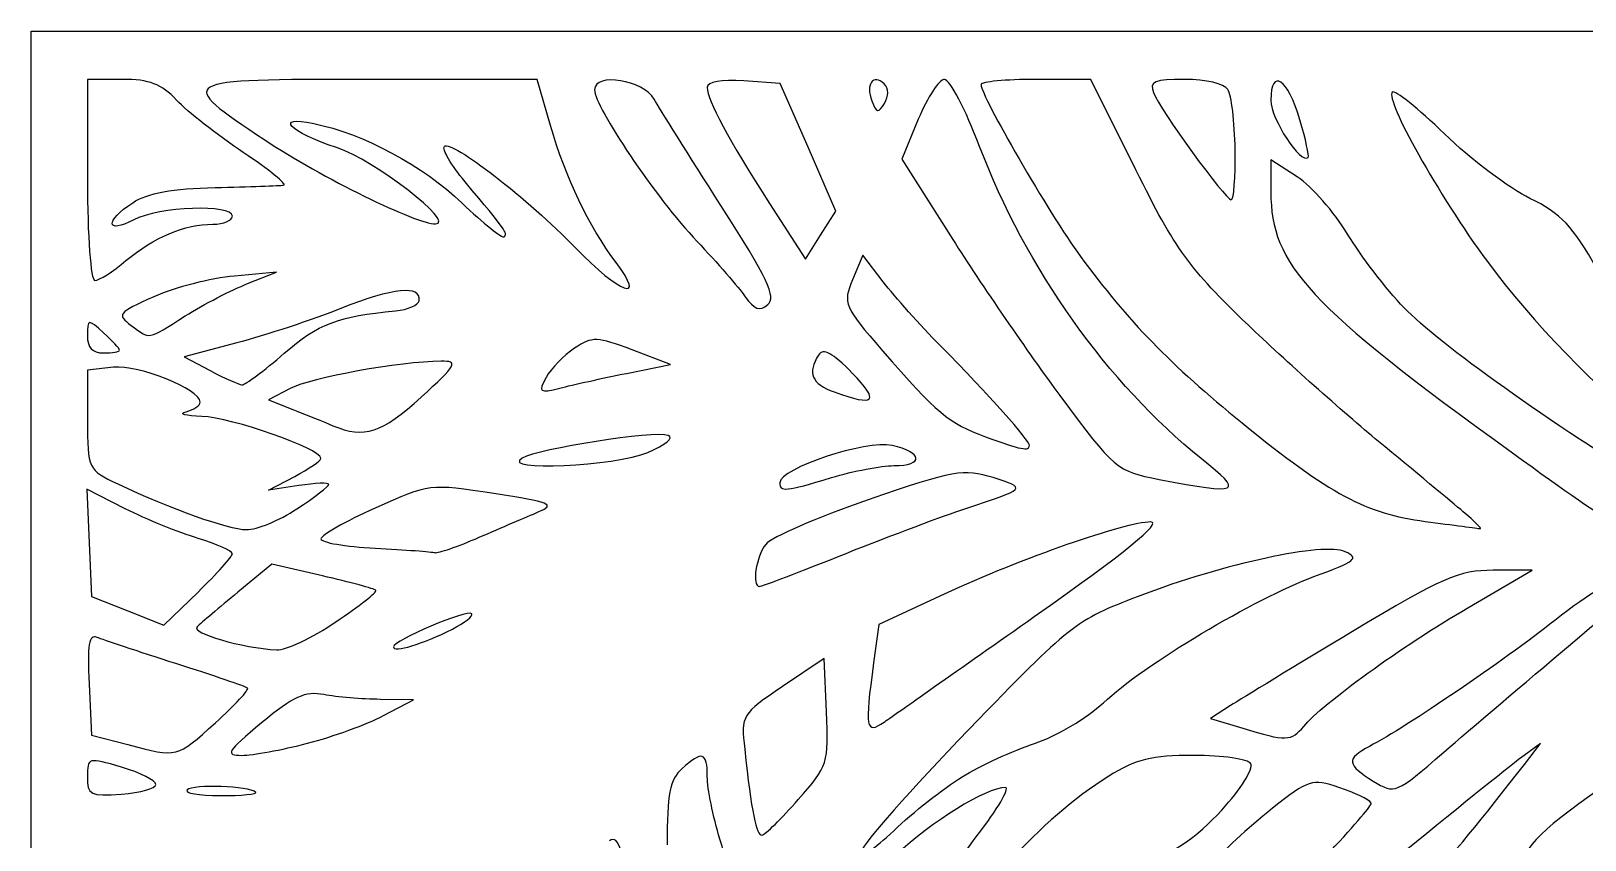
# Model space of a CAD drawing. Extents: x 1 to 81, y -1 to 158.
# Drawn here: x 1 to 52.1, y 131.5 to 158.1 of the extents above; entities that cross this region are included whole.
import ezdxf

# ---------------------------------------------------------------- set-up
doc = ezdxf.new("R2010")
doc.units = 0
doc.layers.get('0').update_dxf_attribs({"linetype": 'CONTINUOUS'})

msp = doc.modelspace()

# ---------------------------------------------------------------- linework, layer by layer
at = {"color": 7}
for points in [[(1.007335, 78.69224), (1.007335, 158.06724), (40.827127, 158.06724), (80.646918, 158.06724), (80.646918, 78.69224), (80.646918, -0.68276), (40.827127, -0.68276), (1.007335, -0.68276)], [(29.046567, 156.327598)], [(42.708687, 155.153716)], [(40.57873, 154.164636)], [(23.676044, 152.335693)], [(4.12524, 150.519175)], [(20.233312, 150.46047)], [(6.076619, 148.701173)], [(3.917752, 147.575192)], [(9.328478, 147.472455)], [(20.576376, 146.812803)], [(27.995674, 146.821585)], [(13.82508, 146.028699)], [(21.281795, 144.214438)], [(33.815668, 144.44825)], [(39.461824, 144.013657)], [(27.309281, 143.385729)], [(9.744266, 142.359692)], [(48.073223, 142.266748)], [(15.735919, 141.423922)], [(7.621918, 140.882532)], [(27.791079, 140.894252)], [(11.021039, 138.642312)], [(14.856402, 138.408811)], [(33.978003, 138.818803)], [(51.534245, 137.84421)], [(7.065968, 135.32866)], [(42.833237, 135.206972)], [(10.091584, 134.651303)], [(5.108377, 133.299494)], [(31.604275, 133.548147)], [(8.393621, 133.039459)], [(26.221523, 132.800895)], [(23.644971, 131.499869)]]:
    msp.add_lwpolyline(points, close=True, dxfattribs=at)
for points in [[(4.003924, 156.47974), (2.859418, 156.47974), (2.859418, 153.172449)], [(18.07849, 154.966349), (17.638535, 156.47974), (12.109365, 156.47974)], [(26.54246, 154.246776), (25.630796, 156.347449), (24.431567, 156.428091)], [(37.316751, 153.49967), (35.833936, 156.47974), (34.031052, 156.47974)], [(30.166514, 155.169029), (29.621805, 153.858318), (31.296875, 151.216412)], [(25.27644, 152.399597), (26.455201, 150.568412), (26.954663, 151.357257), (27.454124, 152.146103), (26.54246, 154.246776)], [(42.62016, 153.270445), (41.753168, 153.838772), (41.753168, 152.769508)], [(29.01583, 149.821849), (28.342537, 150.704582), (28.006209, 149.892618)], [(8.121883, 149.764178), (9.077127, 150.139084), (7.688326, 150.014618)], [(7.7651, 147.814878), (6.039871, 147.362385), (6.897039, 146.90507)], [(20.576376, 146.812803), (22.021459, 147.104643), (20.766574, 147.583888)], [(3.719314, 147.013362), (2.859418, 146.921213), (2.862461, 145.284331)], [(9.520862, 146.312827), (8.812543, 145.938807), (9.606293, 145.627202)], [(4.103857, 142.365038), (2.834754, 143.007404), (2.913232, 141.244074), (2.99171, 139.480745), (4.182335, 139.008097), (5.37296, 138.535449), (6.497439, 139.625183)], [(9.804731, 143.124837), (8.812543, 142.975121), (9.672439, 143.425433)], [(10.582963, 140.155456), (8.917633, 140.540185), (7.806754, 139.62177)], [(48.229927, 139.108809), (50.341062, 140.340157), (49.059957, 140.340157)], [(31.012344, 139.553785), (28.870476, 138.560776), (28.69724, 137.296872)], [(27.147565, 135.690058), (27.068793, 137.437077), (25.703686, 136.516471)], [(2.91225, 136.596331), (2.99171, 134.916199), (4.182335, 134.606763)], [(12.594569, 135.565652), (13.575043, 136.083437), (12.483637, 136.095131)], [(40.430252, 135.892289), (39.768793, 135.469398), (40.827127, 135.146986)], [(50.087543, 133.958606), (50.61671, 134.641429), (50.072893, 134.249647)]]:
    msp.add_lwpolyline(points, dxfattribs=at)
for points in [[(42.708687, 155.153716), (42.30878, 156.508117), (41.753168, 156.878821), (41.753168, 155.791238)], [(5.789861, 155.796392), (5.291836, 156.326962), (4.892545, 156.47974), (4.003924, 156.47974)], [(12.109365, 156.47974), (5.741128, 156.47974), (5.716712, 156.465524), (8.690163, 154.488777)], [(21.48586, 155.825053), (21.13284, 156.458205), (19.528168, 156.716892), (19.528168, 156.140649)], [(24.431567, 156.428091), (23.68418, 156.47835), (23.232335, 156.398632), (23.232335, 156.216515)], [(29.046562, 156.327598), (28.690678, 156.683479), (28.426, 156.323013), (28.637841, 155.770962)], [(29.056383, 155.691194), (29.200748, 155.924778), (29.19685, 156.17731), (29.046567, 156.327598)], [(31.027344, 156.47974), (30.853475, 156.47974), (30.466101, 155.889921), (30.166514, 155.169029)], [(32.181972, 154.272307), (31.720795, 155.486396), (31.201212, 156.47974), (31.027344, 156.47974)], [(34.031052, 156.47974), (33.039465, 156.47974), (32.228168, 156.400601), (32.228168, 156.303875)], [(32.228168, 156.303875), (32.228168, 155.931751), (34.47946, 152.04506), (35.497908, 150.658907)], [(38.93112, 156.47974), (37.92139, 156.47974), (37.754766, 156.409479), (37.895398, 156.042999)], [(40.343487, 156.149011), (40.22626, 156.334471), (39.605895, 156.47974), (38.93112, 156.47974)], [(7.982797, 154.076601), (7.12947, 154.646645), (6.142649, 155.420551), (5.789861, 155.796392)], [(19.528168, 156.140649), (19.528168, 155.567676), (21.545103, 152.578138), (22.890014, 151.157655)], [(23.676044, 152.335693), (22.631638, 153.967523), (21.646057, 155.537735), (21.48586, 155.825053)], [(23.232335, 156.216515), (23.232335, 155.793923), (23.929753, 154.491649), (25.27644, 152.399597)], [(28.637841, 155.770962), (28.789842, 155.37485), (28.853387, 155.362739), (29.056383, 155.691194)], [(37.895398, 156.042999), (38.112557, 155.477087), (40.250859, 152.528782), (40.451442, 152.518703)], [(40.57873, 154.164636), (40.564311, 155.074142), (40.458464, 155.96711), (40.343487, 156.149011)], [(41.753168, 155.791238), (41.753168, 155.178), (42.735553, 153.669765), (42.977435, 153.911647)], [(45.744371, 156.061222), (45.499195, 155.816045), (47.266931, 152.662195), (48.869314, 150.485953)], [(47.458545, 154.688591), (46.594681, 155.522469), (45.823301, 156.140153), (45.744371, 156.061222)], [(11.048526, 154.235092), (9.490234, 154.752674), (8.971045, 155.303737), (10.300795, 155.028725)], [(10.300795, 155.028725), (11.940053, 154.689703), (13.88274, 153.645867), (15.170073, 152.412387)], [(20.233312, 150.46047), (19.322915, 151.674748), (18.589628, 153.208099), (18.07849, 154.966349)], [(42.977435, 153.911647), (43.019043, 153.953256), (42.898108, 154.512187), (42.708687, 155.153716)], [(8.690163, 154.488777), (10.534806, 153.26246), (13.69065, 151.708546), (14.296837, 151.728092)], [(14.296837, 151.728092), (14.984084, 151.750251), (12.30539, 153.817629), (11.048526, 154.235092)], [(15.268826, 153.115189), (14.807835, 153.66578), (14.502884, 154.188483), (14.591152, 154.276752)], [(14.591152, 154.276752), (14.81809, 154.50369), (17.360019, 152.535862), (18.895616, 150.944463)], [(39.461824, 144.013657), (36.395083, 146.474813), (33.702675, 150.268913), (32.181972, 154.272307)], [(50.268788, 152.567162), (49.58702, 152.90007), (48.32241, 153.854713), (47.458545, 154.688591)], [(9.305713, 153.003431), (9.431438, 153.023629), (8.836126, 153.506557), (7.982797, 154.076601)], [(40.451442, 152.518703), (40.53586, 152.514461), (40.59314, 153.255131), (40.57873, 154.164636)], [(41.003974, 148.406441), (39.058445, 150.27144), (38.625433, 150.869566), (37.316751, 153.49967)], [(44.273806, 151.395189), (43.841146, 152.114), (43.097006, 152.957866), (42.62016, 153.270445)], [(2.859418, 153.172449), (2.859418, 151.327203), (2.967408, 149.865157), (3.1037, 149.865157)], [(4.348454, 152.425193), (4.83253, 152.742373), (5.656352, 152.893815), (7.060433, 152.923733)], [(7.060433, 152.923733), (8.169614, 152.947368), (9.179991, 152.983232), (9.305713, 153.003431)], [(16.557831, 151.304544), (16.676407, 151.423117), (16.624551, 151.495955), (15.268826, 153.115189)], [(41.753168, 152.769508), (41.753168, 150.383681), (42.999679, 149.038257), (49.690668, 144.202155)], [(4.380772, 151.863593), (3.453125, 151.379685), (3.427677, 151.821877), (4.348454, 152.425193)], [(7.621918, 151.981824), (7.621918, 152.38306), (5.20777, 152.294996), (4.380772, 151.863593)], [(15.170073, 152.412387), (15.871023, 151.740757), (16.495517, 151.242228), (16.557831, 151.304544)], [(25.221234, 149.075163), (25.506278, 149.311727), (25.206232, 149.944834), (23.676044, 152.335693)], [(52.465282, 150.250745), (51.683425, 151.648838), (51.281595, 152.072607), (50.268788, 152.567162)], [(4.12524, 150.519175), (5.031076, 151.281385), (6.068793, 151.717241), (6.977684, 151.717241)], [(6.977684, 151.717241), (7.332012, 151.717241), (7.621918, 151.836303), (7.621918, 151.981824)], [(31.296875, 151.216412), (32.218164, 149.763364), (33.80218, 147.455304), (34.81691, 146.08739)], [(46.130181, 148.970877), (45.541835, 149.585437), (44.706466, 150.676377), (44.273806, 151.395189)], [(18.895616, 150.944463), (20.362526, 149.424246), (21.251312, 149.102673), (20.233312, 150.46047)], [(22.890014, 151.157655), (23.552087, 150.458382), (24.267869, 149.637703), (24.480644, 149.333924)], [(35.497908, 150.658907), (37.067371, 148.522797), (38.454055, 147.092863), (40.807061, 145.184164)], [(3.1037, 149.865157), (3.238058, 149.865157), (3.697751, 150.159465), (4.12524, 150.519175)], [(48.869314, 150.485953), (51.826951, 146.469102), (57.313229, 141.943637), (59.215668, 141.951558)], [(7.688326, 150.014618), (6.924484, 149.946161), (5.733859, 149.638561), (5.042493, 149.331064)], [(6.076619, 148.701173), (6.676131, 149.079627), (7.596497, 149.557979), (8.121883, 149.764178)], [(13.762892, 149.203699), (13.83942, 149.721495), (12.893347, 149.628793), (11.204054, 148.952969)], [(28.006209, 149.892618), (27.682005, 149.10992), (27.717586, 149.025652), (28.993335, 147.554676)], [(30.892501, 147.72126), (30.230646, 148.391081), (29.386144, 149.336346), (29.01583, 149.821849)], [(5.042493, 149.331064), (3.854511, 148.802688), (3.813672, 148.751132), (4.299051, 148.392525)], [(12.987957, 148.86925), (13.392663, 148.907676), (13.741384, 149.058178), (13.762892, 149.203699)], [(24.480644, 149.333924), (24.775732, 148.912631), (24.951428, 148.851243), (25.221234, 149.075163)], [(3.388585, 148.145366), (2.874973, 148.610179), (2.859418, 148.607496), (2.859418, 148.054081)], [(4.299051, 148.392525), (4.942112, 147.917417), (4.794456, 147.891779), (6.076619, 148.701173)], [(11.204054, 148.952969), (10.261505, 148.57589), (8.713975, 148.06375), (7.7651, 147.814878)], [(9.328478, 147.472455), (10.452849, 148.44559), (11.090894, 148.689128), (12.987957, 148.86925)], [(54.517351, 142.98976), (51.035731, 145.101306), (47.250469, 147.800677), (46.130181, 148.970877)], [(3.917752, 147.575192), (3.917752, 147.625398), (3.679627, 147.881977), (3.388585, 148.145366)], [(45.295098, 144.573491), (44.147401, 145.519376), (42.216395, 147.244204), (41.003974, 148.406441)], [(2.859418, 148.054081), (2.859418, 147.660296), (3.023121, 147.483907), (3.388585, 147.483907)], [(18.867779, 147.641229), (18.513629, 147.409181), (18.094378, 146.977364), (17.936107, 146.681635)], [(20.766574, 147.583888), (19.610062, 148.025564), (19.461207, 148.030059), (18.867779, 147.641229)], [(27.995674, 146.821585), (27.349749, 147.488009), (27.040372, 147.654506), (26.889488, 147.416897)], [(33.815668, 144.44825), (33.815668, 144.620391), (32.491627, 146.102893), (30.892501, 147.72126)], [(3.388585, 147.483907), (3.679627, 147.483907), (3.917752, 147.524985), (3.917752, 147.575192)], [(6.563585, 145.867087), (6.563585, 146.290132), (4.548531, 147.102223), (3.719314, 147.013362)], [(7.936555, 146.436664), (8.036846, 146.430566), (8.66321, 146.89667), (9.328478, 147.472455)], [(14.48077, 147.214083), (13.129141, 147.203034), (10.198111, 146.670442), (9.520862, 146.312827)], [(13.82508, 146.028699), (14.997546, 147.10514), (15.06043, 147.218821), (14.48077, 147.214083)], [(26.889488, 147.416897), (26.512803, 146.823698), (26.659806, 146.474096), (27.399522, 146.203927)], [(28.993335, 147.554676), (30.781416, 145.492969), (31.16685, 145.171009), (32.378004, 144.727401)], [(6.897039, 146.90507), (7.368484, 146.653546), (7.836265, 146.442764), (7.936555, 146.436664)], [(17.936107, 146.681635), (17.670743, 146.185797), (17.706057, 146.158618), (18.38982, 146.332455)], [(18.38982, 146.332455), (18.79763, 146.436135), (19.781581, 146.652291), (20.576376, 146.812803)], [(27.399522, 146.203927), (28.751117, 145.710283), (28.911616, 145.876572), (27.995674, 146.821585)], [(34.81691, 146.08739), (36.630134, 143.643061), (36.686323, 143.595587), (38.083043, 143.327891)], [(6.623582, 145.397933), (6.08126, 145.414813), (5.845903, 145.483075), (6.100564, 145.549625)], [(6.100564, 145.549625), (6.355226, 145.616175), (6.563585, 145.759033), (6.563585, 145.867087)], [(9.606293, 145.627202), (10.042856, 145.455819), (10.638168, 145.215701), (10.92921, 145.093606)], [(10.92921, 145.093606), (11.957688, 144.66215), (12.54221, 144.850896), (13.82508, 146.028699)], [(2.862461, 145.284331), (2.865477, 143.654632), (2.869843, 143.645394), (3.854648, 143.179194)], [(10.531967, 144.026181), (10.531173, 144.331567), (7.57754, 145.368239), (6.623582, 145.397933)], [(40.807061, 145.184164), (43.719954, 142.821299), (44.874095, 142.20075), (46.827289, 141.947265)], [(21.946751, 144.775257), (21.498788, 144.932397), (17.685912, 144.336501), (17.146918, 144.025114)], [(21.281795, 144.214438), (21.871935, 144.464835), (22.153859, 144.702607), (21.946751, 144.775257)], [(29.302234, 144.444607), (28.456866, 144.630281), (25.613585, 143.68621), (25.613585, 143.219844)], [(32.378004, 144.727401), (33.54786, 144.29892), (33.815668, 144.24692), (33.815668, 144.44825)], [(48.073223, 142.266748), (47.69295, 142.589571), (46.442794, 143.627605), (45.295098, 144.573491)], [(9.672439, 143.425433), (10.145382, 143.673105), (10.532168, 143.943441), (10.531967, 144.026181)], [(17.146918, 144.025114), (16.386014, 143.585526), (20.212487, 143.760728), (21.281795, 144.214438)], [(29.359802, 143.779741), (30.35913, 143.779741), (30.320932, 144.220863), (29.302234, 144.444607)], [(38.083043, 143.327891), (40.769723, 142.812959), (40.885935, 142.87076), (39.461824, 144.013657)], [(49.690668, 144.202155), (53.336605, 141.566951), (53.593918, 141.428482), (54.872091, 141.413868)], [(27.309281, 143.385729), (28.023632, 143.602436), (28.946367, 143.779741), (29.359802, 143.779741)], [(32.625043, 143.384936), (31.644452, 143.684162), (31.343203, 143.630799), (28.524002, 142.658475)], [(3.854648, 143.179194), (5.600168, 142.352882), (7.472609, 141.688176), (8.09062, 141.67545)], [(9.744258, 142.359692), (10.323221, 142.742832), (10.796918, 143.105414), (10.796918, 143.165431)], [(10.796918, 143.165431), (10.796918, 143.225448), (10.350434, 143.20718), (9.804731, 143.124837)], [(16.220877, 142.861517), (14.114394, 143.187625), (14.095616, 143.185341), (12.318272, 142.386969)], [(25.613585, 143.219844), (25.613585, 142.907284), (25.788554, 142.924401), (27.309281, 143.385729)], [(31.699002, 142.364726), (33.736817, 143.02746), (33.749768, 143.041729), (32.625043, 143.384936)], [(17.676085, 142.256176), (18.259179, 142.500938), (18.086776, 142.572655), (16.220877, 142.861517)], [(28.524002, 142.658475), (26.850512, 142.081299), (25.332465, 141.419866), (25.150564, 141.188624)], [(6.497439, 141.386409), (5.878976, 141.571354), (4.801862, 142.011737), (4.103857, 142.365038)], [(8.09062, 141.67545), (8.421161, 141.668642), (9.165302, 141.976552), (9.744266, 142.359692)], [(12.318272, 142.386969), (11.336007, 141.945742), (10.532335, 141.48874), (10.532335, 141.371411)], [(15.735919, 141.423922), (16.439208, 141.728951), (17.312283, 142.103465), (17.676085, 142.256176)], [(27.791079, 140.894252), (29.285594, 141.490046), (31.044158, 142.151759), (31.699002, 142.364726)], [(48.632335, 141.704986), (48.705095, 141.691132), (48.453495, 141.943924), (48.073223, 142.266748)], [(37.806082, 141.927657), (36.974423, 141.927657), (33.557038, 140.733552), (31.012344, 139.553785)], [(33.978003, 138.818803), (36.945366, 140.904836), (38.204815, 141.927657), (37.806082, 141.927657)], [(46.827289, 141.947265), (47.747304, 141.827865), (48.559574, 141.71884), (48.632335, 141.704986)], [(7.621918, 140.882532), (7.621918, 140.97472), (7.115903, 141.201465), (6.497439, 141.386409)], [(10.532335, 141.371411), (10.532335, 141.254082), (11.336007, 141.116433), (12.318272, 141.065526)], [(12.318272, 141.065526), (13.300538, 141.014618), (14.183635, 140.949647), (14.280711, 140.921145)], [(14.280711, 140.921145), (14.377789, 140.892644), (15.032633, 141.118893), (15.735919, 141.423922)], [(25.150564, 141.188624), (24.831175, 140.7826), (24.687472, 139.810991), (24.946808, 139.810991)], [(44.19641, 140.950989), (43.487089, 141.267497), (40.244128, 140.566374), (37.387543, 139.478923)], [(43.168075, 140.130354), (44.54031, 140.630695), (44.674401, 140.737704), (44.19641, 140.950989)], [(6.497439, 139.625183), (7.115903, 140.224537), (7.621918, 140.790344), (7.621918, 140.882532)], [(24.946808, 139.810991), (25.016645, 139.810991), (26.296567, 140.298458), (27.791079, 140.894252)], [(12.338505, 139.680514), (12.288888, 139.730131), (11.498895, 139.943855), (10.582963, 140.155456)], [(36.249107, 135.984661), (37.564764, 137.225907), (41.237077, 139.426277), (43.168075, 140.130354)], [(49.059957, 140.340157), (47.933547, 140.340157), (47.375117, 140.097149), (44.435281, 138.327669)], [(53.460153, 140.026824), (53.078068, 140.081941), (52.270766, 139.62816), (51.087409, 138.693116)], [(51.534245, 137.84421), (53.600244, 139.575398), (53.937781, 139.957924), (53.460153, 140.026824)], [(7.806754, 139.62177), (7.195772, 139.116642), (6.592549, 138.605167), (6.466258, 138.485159)], [(11.021039, 138.642312), (11.795263, 139.163705), (12.388122, 139.630896), (12.338505, 139.680514)], [(37.387543, 139.478923), (35.342094, 138.700257), (35.155148, 138.55326), (31.831293, 135.109945)], [(15.489161, 138.911108), (15.338089, 139.062181), (12.913585, 138.033368), (12.913585, 137.818189)], [(14.856402, 138.408811), (15.270107, 138.619387), (15.554849, 138.84542), (15.489161, 138.911108)], [(42.833237, 135.206972), (43.459977, 135.962149), (46.068512, 137.848132), (48.229927, 139.108809)], [(6.466258, 138.485159), (6.248008, 138.277766), (7.944017, 137.783118), (9.080659, 137.722659)], [(9.080659, 137.722659), (9.373642, 137.707075), (10.246812, 138.120919), (11.021039, 138.642312)], [(12.913585, 137.818189), (12.913585, 137.616935), (13.874663, 137.909105), (14.856402, 138.408811)], [(29.039844, 135.346948), (29.323559, 135.546599), (31.545731, 137.108933), (33.978003, 138.818803)], [(51.087409, 138.693116), (49.372808, 137.338301), (46.257625, 135.220854), (44.994314, 134.551529)], [(3.176834, 138.133519), (2.911062, 138.243943), (2.85087, 137.894231), (2.91225, 136.596331)], [(5.769835, 137.272018), (4.532908, 137.667225), (3.366058, 138.0549), (3.176834, 138.133519)], [(44.435281, 138.327669), (42.596316, 137.2208), (40.794054, 136.12488), (40.430252, 135.892289)], [(47.435587, 134.358867), (48.312081, 135.121316), (50.156475, 136.68972), (51.534245, 137.84421)], [(8.124301, 136.467169), (8.066273, 136.51463), (7.006762, 136.876812), (5.769835, 137.272018)], [(28.69724, 137.296872), (28.401695, 135.140653), (28.439658, 134.924594), (29.039844, 135.346948)], [(7.065968, 135.32866), (7.706082, 135.907379), (8.182332, 136.419708), (8.124301, 136.467169)], [(10.631554, 136.252912), (10.014794, 136.37136), (9.627648, 136.196155), (8.585298, 135.32687)], [(25.703686, 136.516471), (24.361926, 135.611608), (24.340664, 135.576479), (24.460507, 134.462282)], [(12.483637, 136.095131), (11.883364, 136.101563), (11.049926, 136.172564), (10.631554, 136.252912)], [(33.989073, 134.646874), (34.697969, 134.878742), (35.714982, 135.480745), (36.249107, 135.984661)], [(10.091584, 134.651303), (10.928966, 134.869415), (12.055308, 135.280871), (12.594569, 135.565652)], [(26.221523, 132.800895), (27.194849, 133.90725), (27.223868, 133.997785), (27.147565, 135.690058)], [(4.182335, 134.606763), (5.839963, 134.175956), (5.772221, 134.158996), (7.065968, 135.32866)], [(8.585298, 135.32687), (7.445388, 134.376227), (7.371633, 134.254741), (7.934396, 134.254741)], [(31.831293, 135.109945), (29.939522, 133.150185), (28.350649, 131.352369), (28.300463, 131.114803)], [(40.827127, 135.146986), (42.255723, 134.711777), (42.426501, 134.716883), (42.833237, 135.206972)], [(7.934396, 134.254741), (8.283469, 134.254741), (9.254204, 134.433194), (10.091584, 134.651303)], [(23.232335, 133.550391), (23.232335, 134.367927), (23.061978, 134.422029), (22.393272, 133.816858)], [(24.460507, 134.462282), (24.682455, 132.398778), (24.841623, 131.608613), (25.030261, 131.633828)], [(31.604275, 133.548147), (32.20702, 133.92058), (33.280181, 134.415007), (33.989073, 134.646874)], [(44.994314, 134.551529), (44.221702, 134.142187), (44.2438, 133.942307), (45.120483, 133.410368)], [(45.120483, 133.410368), (45.837832, 132.975107), (45.851096, 132.980542), (47.435587, 134.358867)], [(48.888748, 122.613073), (50.126008, 126.120745), (52.705103, 130.699169), (55.646817, 134.610031)], [(3.983897, 133.866893), (2.876442, 134.193886), (2.859418, 134.189092), (2.859418, 133.550155)], [(5.108377, 133.299494), (5.108377, 133.428955), (4.602361, 133.684283), (3.983897, 133.866893)], [(22.393272, 133.816858), (22.003345, 133.46398), (21.909418, 132.978571), (21.909418, 131.316338)], [(39.218754, 134.254741), (37.83625, 134.254741), (37.302146, 134.123957), (36.426061, 133.570909)], [(41.098967, 133.978415), (41.00504, 134.130394), (40.158943, 134.254741), (39.218754, 134.254741)], [(40.140824, 132.457061), (40.761732, 133.141824), (41.192897, 133.826433), (41.098967, 133.978415)], [(44.824743, 128.354915), (46.051705, 129.027375), (47.277369, 130.33243), (50.087543, 133.958606)], [(50.072893, 134.249647), (49.773795, 134.034168), (48.030561, 132.632548), (46.199041, 131.134935)], [(2.859418, 133.550155), (2.859418, 132.950538), (2.944593, 132.907562), (3.983897, 132.982756)], [(3.983897, 132.982756), (4.602361, 133.027505), (5.108377, 133.170036), (5.108377, 133.299494)], [(8.393621, 133.039459), (8.184055, 133.244067), (6.32673, 133.312329), (6.136804, 133.122403)], [(23.644971, 131.499869), (23.418022, 132.240263), (23.232335, 133.162998), (23.232335, 133.550391)], [(29.358796, 131.776933), (29.991066, 132.37867), (31.001531, 133.175717), (31.604275, 133.548147)], [(36.426061, 133.570909), (34.155933, 132.137841), (31.913436, 129.654308), (30.441114, 126.942675)], [(43.988561, 133.200884), (43.105141, 133.492439), (42.991037, 133.456479), (41.809435, 132.51415)], [(53.073879, 133.504348), (50.55403, 131.759055), (50.214601, 131.426551), (49.707721, 130.206858)], [(6.136804, 133.122403), (6.031984, 133.017586), (6.521693, 132.931824), (7.225043, 132.931824)], [(7.225043, 132.931824), (7.928393, 132.931824), (8.454252, 132.980259), (8.393621, 133.039459)], [(25.030261, 131.633828), (25.132808, 131.647533), (25.668875, 132.172715), (26.221523, 132.800895)], [(33.026842, 133.196407), (32.402613, 133.196407), (30.579584, 132.070642), (29.447977, 130.986371)], [(32.102205, 131.61713), (32.770577, 132.485734), (33.186666, 133.196407), (33.026842, 133.196407)], [(45.047958, 132.687463), (44.978018, 132.800628), (44.501289, 133.031667), (43.988561, 133.200884)], [(37.166375, 130.477384), (38.528773, 131.019711), (39.307437, 131.537961), (40.140824, 132.457061)], [(41.809435, 132.51415), (40.082854, 131.137205), (38.963325, 129.88658), (37.852353, 128.093711)], [(40.289144, 127.552125), (42.976432, 130.263397), (45.117898, 132.574298), (45.047958, 132.687463)], [(28.300463, 131.114803), (28.248602, 130.869298), (28.705397, 131.155083), (29.358796, 131.776933)], [(20.700511, 128.929836), (20.480816, 131.147365), (20.34286, 131.653079), (20.013202, 131.449339)], [(23.277293, 128.33386), (24.047715, 130.130619), (24.052377, 130.170772), (23.644971, 131.499869)], [(29.9407, 128.045255), (30.461154, 129.141186), (31.433831, 130.748529), (32.102205, 131.61713)]]:
    msp.add_open_spline(points, degree=3, dxfattribs=at)

doc.saveas('drawing.dxf')
